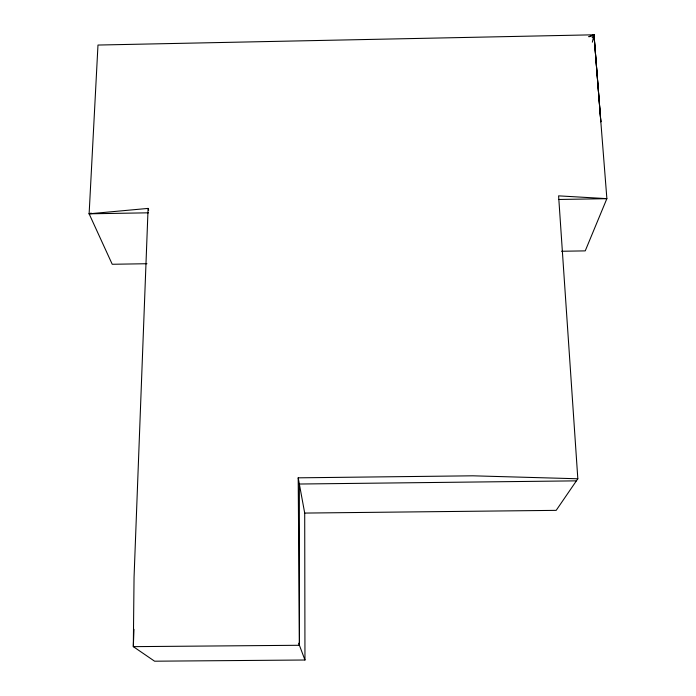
<?xml version="1.0" encoding="UTF-8"?>
<svg xmlns="http://www.w3.org/2000/svg" width="696" height="696" viewBox="0 0 696 696"><rect width="100%" height="100%" fill="white"/><g stroke="black" fill="none" stroke-linecap="round" stroke-linejoin="round"><path stroke-width="1.04" d="M91.167 213.08L89.123 213.811L148.083 208.409L134.05 577.367L133.319 646.645L154.59 661.2L304.961 660.008L304.709 513.074L298.201 477.83L472.941 475.812L577.828 478.77L558.601 195.854L606.877 198.647L593.992 34.8L97.979 45.049L89.123 213.811L112.23 264.271L146.943 263.723M133.971 629.297L133.319 646.645L299.419 645.279L304.961 660.008M592.348 42.186L593.992 34.8L588.877 36.618M592.209 37.523L593.992 34.8L600.839 121.73M577.828 478.77L556.182 510.359L304.709 513.074M588.955 36.818L593.992 34.8L600.831 121.748M558.462 199.482L606.86 198.682L585.232 250.882L561.576 251.256M89.123 213.811L148.553 212.811M576.392 480.858L299.35 484.024L299.419 645.279L298.706 643.226M148.083 208.409L148.7 210.157M298.201 477.83L299.419 645.279"/></g></svg>
